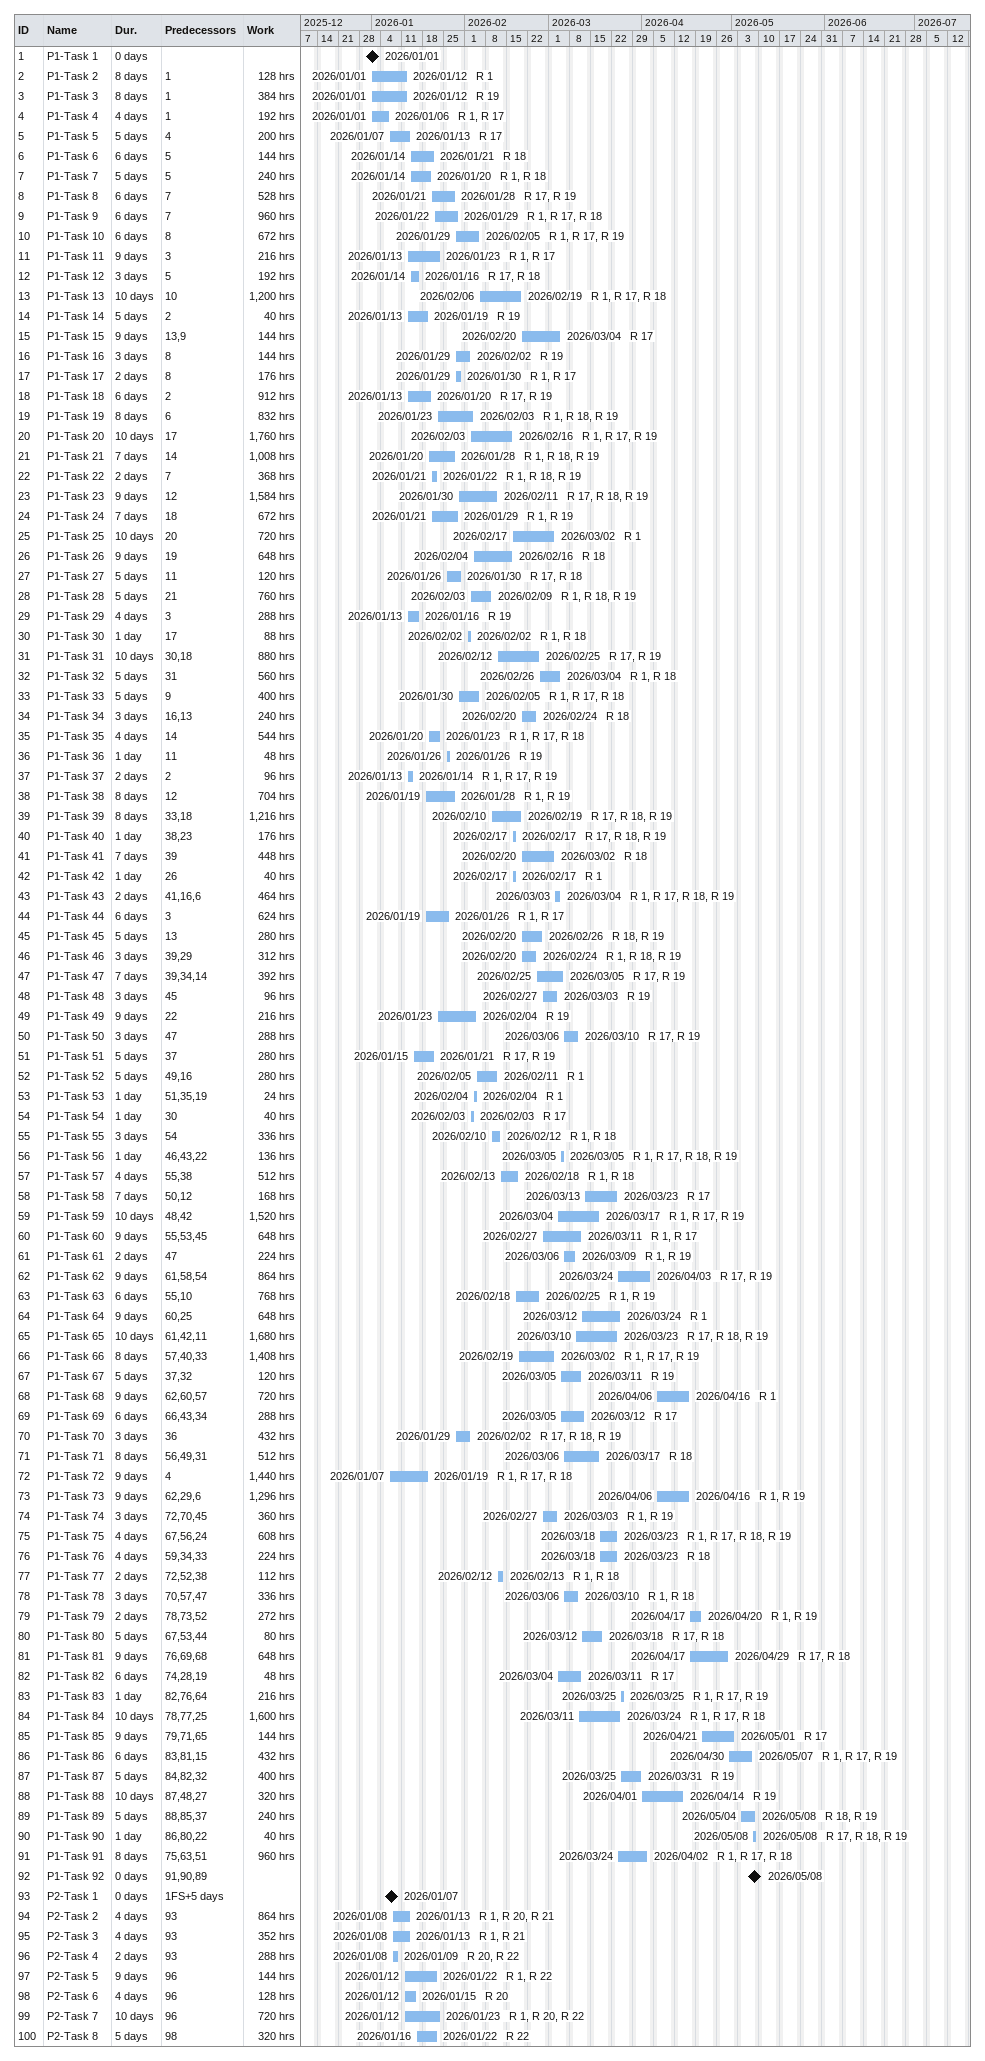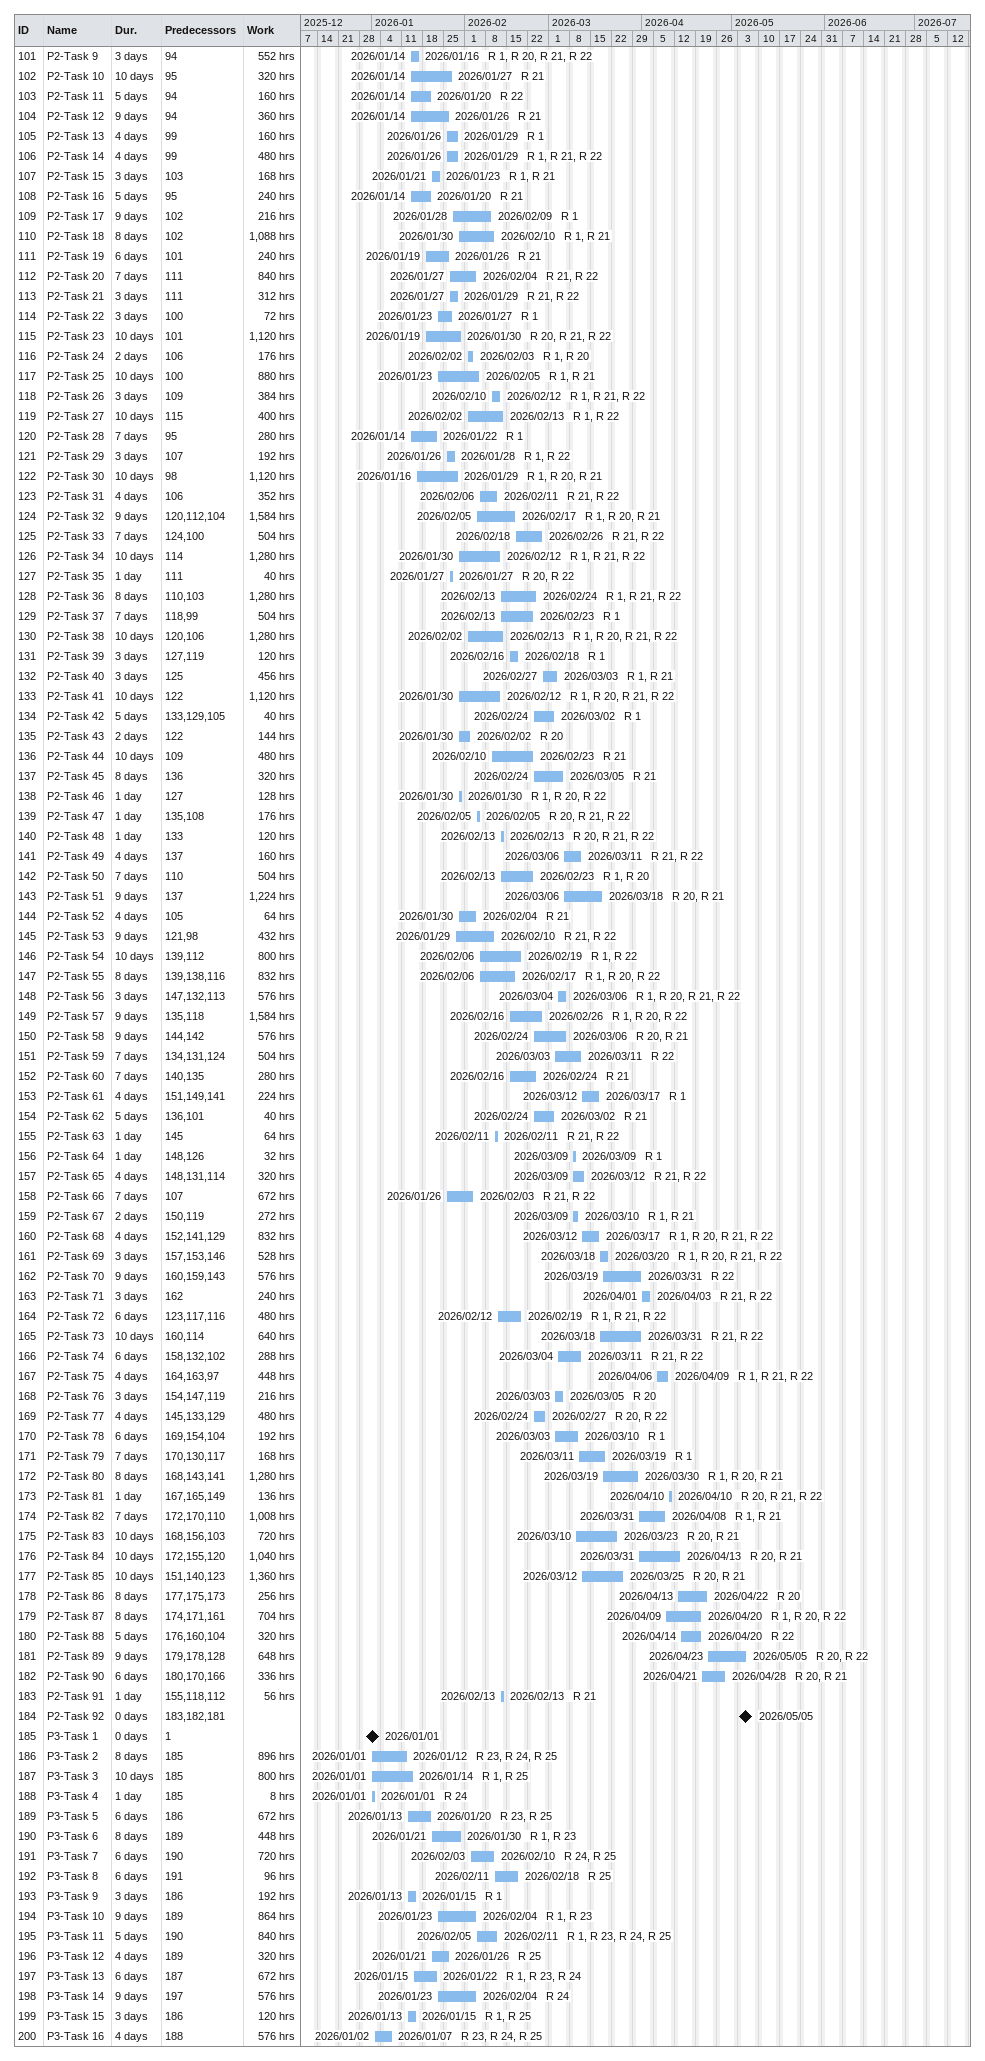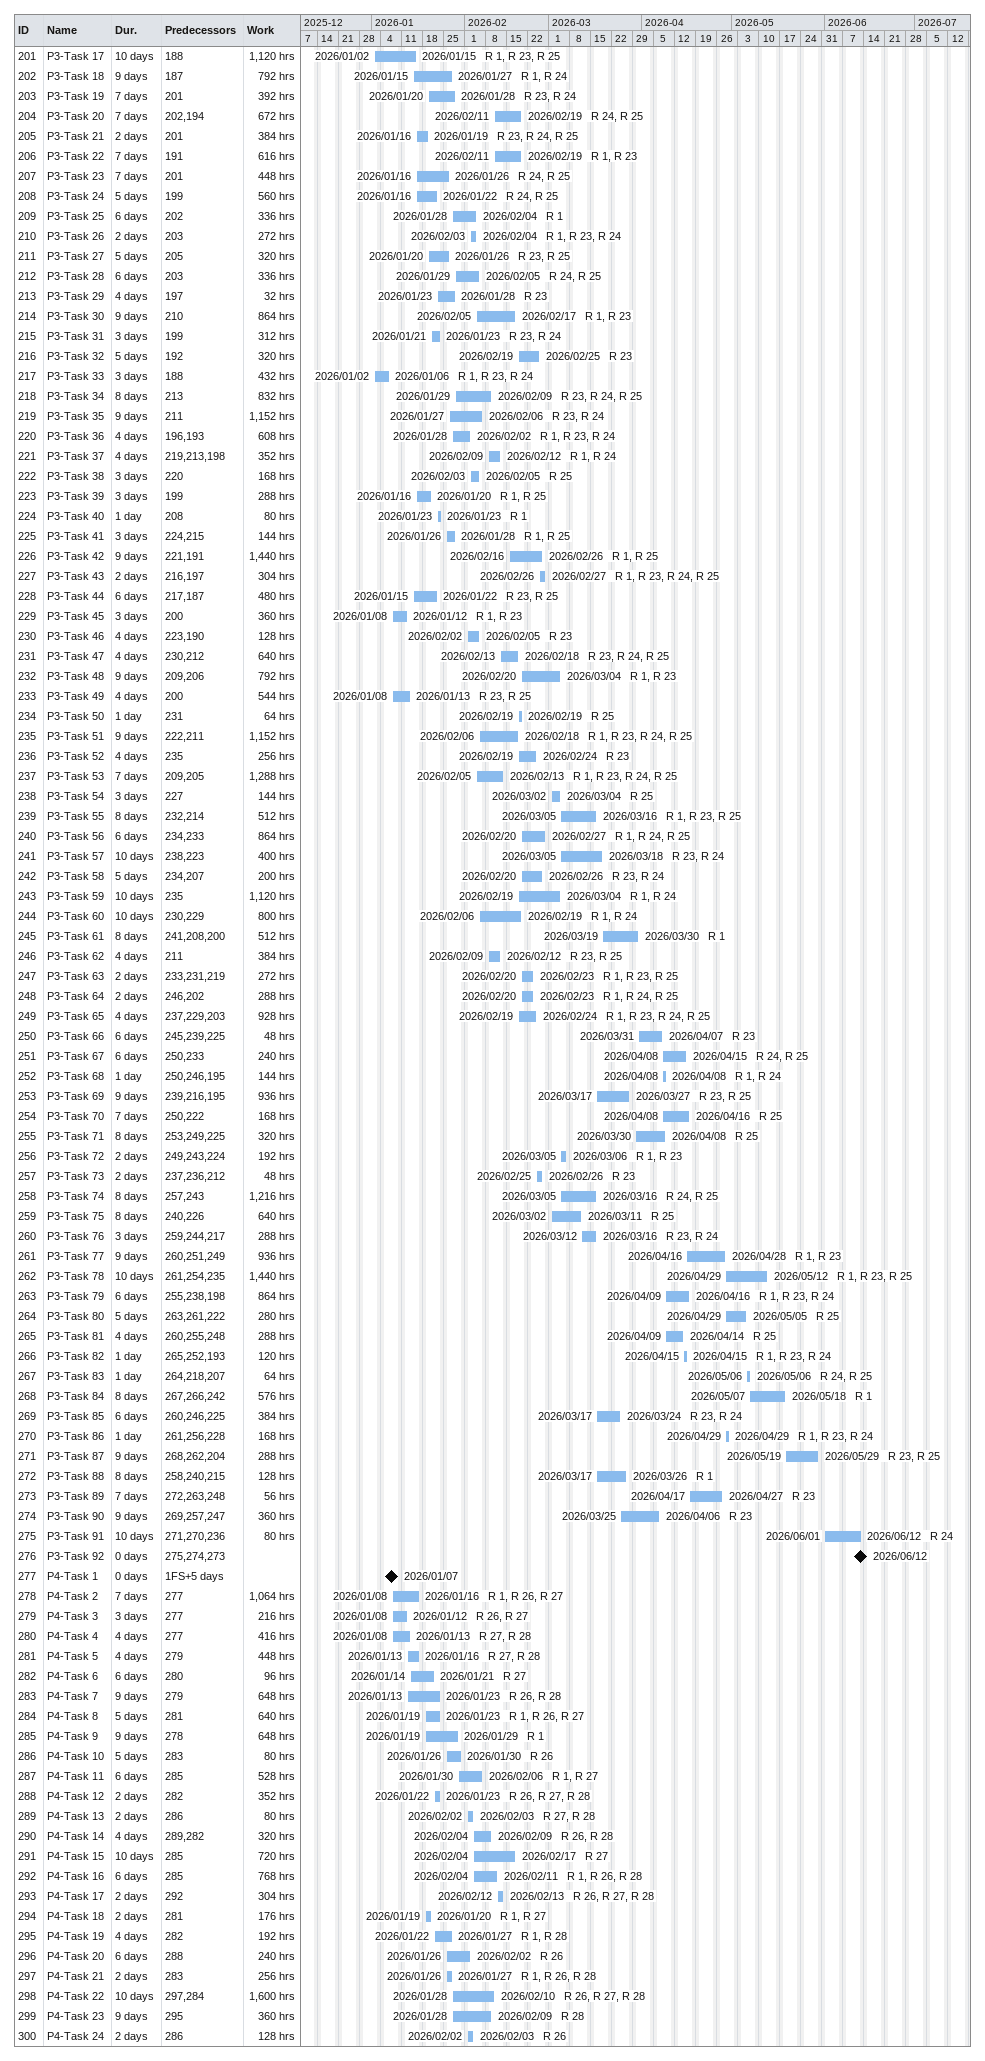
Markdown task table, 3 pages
| ID | Task | Duration | Start | Finish | Predecessors | Resources | Work (h) |
|---|---|---|---|---|---|---|---|
| 1 | P1-Task 1 | 0d | 2026-01-01 | 2026-01-01 |  |  |  |
| 2 | P1-Task 2 | 8d | 2026-01-01 | 2026-01-12 | 1 | R 1 | 128 |
| 3 | P1-Task 3 | 8d | 2026-01-01 | 2026-01-12 | 1 | R 19 | 384 |
| 4 | P1-Task 4 | 4d | 2026-01-01 | 2026-01-06 | 1 | R 1, R 17 | 192 |
| 5 | P1-Task 5 | 5d | 2026-01-07 | 2026-01-13 | 4 | R 17 | 200 |
| 6 | P1-Task 6 | 6d | 2026-01-14 | 2026-01-21 | 5 | R 18 | 144 |
| 7 | P1-Task 7 | 5d | 2026-01-14 | 2026-01-20 | 5 | R 1, R 18 | 240 |
| 8 | P1-Task 8 | 6d | 2026-01-21 | 2026-01-28 | 7 | R 17, R 19 | 528 |
| 9 | P1-Task 9 | 6d | 2026-01-22 | 2026-01-29 | 7 | R 1, R 17, R 18 | 960 |
| 10 | P1-Task 10 | 6d | 2026-01-29 | 2026-02-05 | 8 | R 1, R 17, R 19 | 672 |
| 11 | P1-Task 11 | 9d | 2026-01-13 | 2026-01-23 | 3 | R 1, R 17 | 216 |
| 12 | P1-Task 12 | 3d | 2026-01-14 | 2026-01-16 | 5 | R 17, R 18 | 192 |
| 13 | P1-Task 13 | 10d | 2026-02-06 | 2026-02-19 | 10 | R 1, R 17, R 18 | 1200 |
| 14 | P1-Task 14 | 5d | 2026-01-13 | 2026-01-19 | 2 | R 19 | 40 |
| 15 | P1-Task 15 | 9d | 2026-02-20 | 2026-03-04 | 13, 9 | R 17 | 144 |
| 16 | P1-Task 16 | 3d | 2026-01-29 | 2026-02-02 | 8 | R 19 | 144 |
| 17 | P1-Task 17 | 2d | 2026-01-29 | 2026-01-30 | 8 | R 1, R 17 | 176 |
| 18 | P1-Task 18 | 6d | 2026-01-13 | 2026-01-20 | 2 | R 17, R 19 | 912 |
| 19 | P1-Task 19 | 8d | 2026-01-23 | 2026-02-03 | 6 | R 1, R 18, R 19 | 832 |
| 20 | P1-Task 20 | 10d | 2026-02-03 | 2026-02-16 | 17 | R 1, R 17, R 19 | 1760 |
| 21 | P1-Task 21 | 7d | 2026-01-20 | 2026-01-28 | 14 | R 1, R 18, R 19 | 1008 |
| 22 | P1-Task 22 | 2d | 2026-01-21 | 2026-01-22 | 7 | R 1, R 18, R 19 | 368 |
| 23 | P1-Task 23 | 9d | 2026-01-30 | 2026-02-11 | 12 | R 17, R 18, R 19 | 1584 |
| 24 | P1-Task 24 | 7d | 2026-01-21 | 2026-01-29 | 18 | R 1, R 19 | 672 |
| 25 | P1-Task 25 | 10d | 2026-02-17 | 2026-03-02 | 20 | R 1 | 720 |
| 26 | P1-Task 26 | 9d | 2026-02-04 | 2026-02-16 | 19 | R 18 | 648 |
| 27 | P1-Task 27 | 5d | 2026-01-26 | 2026-01-30 | 11 | R 17, R 18 | 120 |
| 28 | P1-Task 28 | 5d | 2026-02-03 | 2026-02-09 | 21 | R 1, R 18, R 19 | 760 |
| 29 | P1-Task 29 | 4d | 2026-01-13 | 2026-01-16 | 3 | R 19 | 288 |
| 30 | P1-Task 30 | 1d | 2026-02-02 | 2026-02-02 | 17 | R 1, R 18 | 88 |
| 31 | P1-Task 31 | 10d | 2026-02-12 | 2026-02-25 | 30, 18 | R 17, R 19 | 880 |
| 32 | P1-Task 32 | 5d | 2026-02-26 | 2026-03-04 | 31 | R 1, R 18 | 560 |
| 33 | P1-Task 33 | 5d | 2026-01-30 | 2026-02-05 | 9 | R 1, R 17, R 18 | 400 |
| 34 | P1-Task 34 | 3d | 2026-02-20 | 2026-02-24 | 16, 13 | R 18 | 240 |
| 35 | P1-Task 35 | 4d | 2026-01-20 | 2026-01-23 | 14 | R 1, R 17, R 18 | 544 |
| 36 | P1-Task 36 | 1d | 2026-01-26 | 2026-01-26 | 11 | R 19 | 48 |
| 37 | P1-Task 37 | 2d | 2026-01-13 | 2026-01-14 | 2 | R 1, R 17, R 19 | 96 |
| 38 | P1-Task 38 | 8d | 2026-01-19 | 2026-01-28 | 12 | R 1, R 19 | 704 |
| 39 | P1-Task 39 | 8d | 2026-02-10 | 2026-02-19 | 33, 18 | R 17, R 18, R 19 | 1216 |
| 40 | P1-Task 40 | 1d | 2026-02-17 | 2026-02-17 | 38, 23 | R 17, R 18, R 19 | 176 |
| 41 | P1-Task 41 | 7d | 2026-02-20 | 2026-03-02 | 39 | R 18 | 448 |
| 42 | P1-Task 42 | 1d | 2026-02-17 | 2026-02-17 | 26 | R 1 | 40 |
| 43 | P1-Task 43 | 2d | 2026-03-03 | 2026-03-04 | 41, 16, 6 | R 1, R 17, R 18, R 19 | 464 |
| 44 | P1-Task 44 | 6d | 2026-01-19 | 2026-01-26 | 3 | R 1, R 17 | 624 |
| 45 | P1-Task 45 | 5d | 2026-02-20 | 2026-02-26 | 13 | R 18, R 19 | 280 |
| 46 | P1-Task 46 | 3d | 2026-02-20 | 2026-02-24 | 39, 29 | R 1, R 18, R 19 | 312 |
| 47 | P1-Task 47 | 7d | 2026-02-25 | 2026-03-05 | 39, 34, 14 | R 17, R 19 | 392 |
| 48 | P1-Task 48 | 3d | 2026-02-27 | 2026-03-03 | 45 | R 19 | 96 |
| 49 | P1-Task 49 | 9d | 2026-01-23 | 2026-02-04 | 22 | R 19 | 216 |
| 50 | P1-Task 50 | 3d | 2026-03-06 | 2026-03-10 | 47 | R 17, R 19 | 288 |
| 51 | P1-Task 51 | 5d | 2026-01-15 | 2026-01-21 | 37 | R 17, R 19 | 280 |
| 52 | P1-Task 52 | 5d | 2026-02-05 | 2026-02-11 | 49, 16 | R 1 | 280 |
| 53 | P1-Task 53 | 1d | 2026-02-04 | 2026-02-04 | 51, 35, 19 | R 1 | 24 |
| 54 | P1-Task 54 | 1d | 2026-02-03 | 2026-02-03 | 30 | R 17 | 40 |
| 55 | P1-Task 55 | 3d | 2026-02-10 | 2026-02-12 | 54 | R 1, R 18 | 336 |
| 56 | P1-Task 56 | 1d | 2026-03-05 | 2026-03-05 | 46, 43, 22 | R 1, R 17, R 18, R 19 | 136 |
| 57 | P1-Task 57 | 4d | 2026-02-13 | 2026-02-18 | 55, 38 | R 1, R 18 | 512 |
| 58 | P1-Task 58 | 7d | 2026-03-13 | 2026-03-23 | 50, 12 | R 17 | 168 |
| 59 | P1-Task 59 | 10d | 2026-03-04 | 2026-03-17 | 48, 42 | R 1, R 17, R 19 | 1520 |
| 60 | P1-Task 60 | 9d | 2026-02-27 | 2026-03-11 | 55, 53, 45 | R 1, R 17 | 648 |
| 61 | P1-Task 61 | 2d | 2026-03-06 | 2026-03-09 | 47 | R 1, R 19 | 224 |
| 62 | P1-Task 62 | 9d | 2026-03-24 | 2026-04-03 | 61, 58, 54 | R 17, R 19 | 864 |
| 63 | P1-Task 63 | 6d | 2026-02-18 | 2026-02-25 | 55, 10 | R 1, R 19 | 768 |
| 64 | P1-Task 64 | 9d | 2026-03-12 | 2026-03-24 | 60, 25 | R 1 | 648 |
| 65 | P1-Task 65 | 10d | 2026-03-10 | 2026-03-23 | 61, 42, 11 | R 17, R 18, R 19 | 1680 |
| 66 | P1-Task 66 | 8d | 2026-02-19 | 2026-03-02 | 57, 40, 33 | R 1, R 17, R 19 | 1408 |
| 67 | P1-Task 67 | 5d | 2026-03-05 | 2026-03-11 | 37, 32 | R 19 | 120 |
| 68 | P1-Task 68 | 9d | 2026-04-06 | 2026-04-16 | 62, 60, 57 | R 1 | 720 |
| 69 | P1-Task 69 | 6d | 2026-03-05 | 2026-03-12 | 66, 43, 34 | R 17 | 288 |
| 70 | P1-Task 70 | 3d | 2026-01-29 | 2026-02-02 | 36 | R 17, R 18, R 19 | 432 |
| 71 | P1-Task 71 | 8d | 2026-03-06 | 2026-03-17 | 56, 49, 31 | R 18 | 512 |
| 72 | P1-Task 72 | 9d | 2026-01-07 | 2026-01-19 | 4 | R 1, R 17, R 18 | 1440 |
| 73 | P1-Task 73 | 9d | 2026-04-06 | 2026-04-16 | 62, 29, 6 | R 1, R 19 | 1296 |
| 74 | P1-Task 74 | 3d | 2026-02-27 | 2026-03-03 | 72, 70, 45 | R 1, R 19 | 360 |
| 75 | P1-Task 75 | 4d | 2026-03-18 | 2026-03-23 | 67, 56, 24 | R 1, R 17, R 18, R 19 | 608 |
| 76 | P1-Task 76 | 4d | 2026-03-18 | 2026-03-23 | 59, 34, 33 | R 18 | 224 |
| 77 | P1-Task 77 | 2d | 2026-02-12 | 2026-02-13 | 72, 52, 38 | R 1, R 18 | 112 |
| 78 | P1-Task 78 | 3d | 2026-03-06 | 2026-03-10 | 70, 57, 47 | R 1, R 18 | 336 |
| 79 | P1-Task 79 | 2d | 2026-04-17 | 2026-04-20 | 78, 73, 52 | R 1, R 19 | 272 |
| 80 | P1-Task 80 | 5d | 2026-03-12 | 2026-03-18 | 67, 53, 44 | R 17, R 18 | 80 |
| 81 | P1-Task 81 | 9d | 2026-04-17 | 2026-04-29 | 76, 69, 68 | R 17, R 18 | 648 |
| 82 | P1-Task 82 | 6d | 2026-03-04 | 2026-03-11 | 74, 28, 19 | R 17 | 48 |
| 83 | P1-Task 83 | 1d | 2026-03-25 | 2026-03-25 | 82, 76, 64 | R 1, R 17, R 19 | 216 |
| 84 | P1-Task 84 | 10d | 2026-03-11 | 2026-03-24 | 78, 77, 25 | R 1, R 17, R 18 | 1600 |
| 85 | P1-Task 85 | 9d | 2026-04-21 | 2026-05-01 | 79, 71, 65 | R 17 | 144 |
| 86 | P1-Task 86 | 6d | 2026-04-30 | 2026-05-07 | 83, 81, 15 | R 1, R 17, R 19 | 432 |
| 87 | P1-Task 87 | 5d | 2026-03-25 | 2026-03-31 | 84, 82, 32 | R 19 | 400 |
| 88 | P1-Task 88 | 10d | 2026-04-01 | 2026-04-14 | 87, 48, 27 | R 19 | 320 |
| 89 | P1-Task 89 | 5d | 2026-05-04 | 2026-05-08 | 88, 85, 37 | R 18, R 19 | 240 |
| 90 | P1-Task 90 | 1d | 2026-05-08 | 2026-05-08 | 86, 80, 22 | R 17, R 18, R 19 | 40 |
| 91 | P1-Task 91 | 8d | 2026-03-24 | 2026-04-02 | 75, 63, 51 | R 1, R 17, R 18 | 960 |
| 92 | P1-Task 92 | 0d | 2026-05-08 | 2026-05-08 | 91, 90, 89 |  |  |
| 93 | P2-Task 1 | 0d | 2026-01-07 | 2026-01-07 | 1FS+5d |  |  |
| 94 | P2-Task 2 | 4d | 2026-01-08 | 2026-01-13 | 93 | R 1, R 20, R 21 | 864 |
| 95 | P2-Task 3 | 4d | 2026-01-08 | 2026-01-13 | 93 | R 1, R 21 | 352 |
| 96 | P2-Task 4 | 2d | 2026-01-08 | 2026-01-09 | 93 | R 20, R 22 | 288 |
| 97 | P2-Task 5 | 9d | 2026-01-12 | 2026-01-22 | 96 | R 1, R 22 | 144 |
| 98 | P2-Task 6 | 4d | 2026-01-12 | 2026-01-15 | 96 | R 20 | 128 |
| 99 | P2-Task 7 | 10d | 2026-01-12 | 2026-01-23 | 96 | R 1, R 20, R 22 | 720 |
| 100 | P2-Task 8 | 5d | 2026-01-16 | 2026-01-22 | 98 | R 22 | 320 |
| 101 | P2-Task 9 | 3d | 2026-01-14 | 2026-01-16 | 94 | R 1, R 20, R 21, R 22 | 552 |
| 102 | P2-Task 10 | 10d | 2026-01-14 | 2026-01-27 | 95 | R 21 | 320 |
| 103 | P2-Task 11 | 5d | 2026-01-14 | 2026-01-20 | 94 | R 22 | 160 |
| 104 | P2-Task 12 | 9d | 2026-01-14 | 2026-01-26 | 94 | R 21 | 360 |
| 105 | P2-Task 13 | 4d | 2026-01-26 | 2026-01-29 | 99 | R 1 | 160 |
| 106 | P2-Task 14 | 4d | 2026-01-26 | 2026-01-29 | 99 | R 1, R 21, R 22 | 480 |
| 107 | P2-Task 15 | 3d | 2026-01-21 | 2026-01-23 | 103 | R 1, R 21 | 168 |
| 108 | P2-Task 16 | 5d | 2026-01-14 | 2026-01-20 | 95 | R 21 | 240 |
| 109 | P2-Task 17 | 9d | 2026-01-28 | 2026-02-09 | 102 | R 1 | 216 |
| 110 | P2-Task 18 | 8d | 2026-01-30 | 2026-02-10 | 102 | R 1, R 21 | 1088 |
| 111 | P2-Task 19 | 6d | 2026-01-19 | 2026-01-26 | 101 | R 21 | 240 |
| 112 | P2-Task 20 | 7d | 2026-01-27 | 2026-02-04 | 111 | R 21, R 22 | 840 |
| 113 | P2-Task 21 | 3d | 2026-01-27 | 2026-01-29 | 111 | R 21, R 22 | 312 |
| 114 | P2-Task 22 | 3d | 2026-01-23 | 2026-01-27 | 100 | R 1 | 72 |
| 115 | P2-Task 23 | 10d | 2026-01-19 | 2026-01-30 | 101 | R 20, R 21, R 22 | 1120 |
| 116 | P2-Task 24 | 2d | 2026-02-02 | 2026-02-03 | 106 | R 1, R 20 | 176 |
| 117 | P2-Task 25 | 10d | 2026-01-23 | 2026-02-05 | 100 | R 1, R 21 | 880 |
| 118 | P2-Task 26 | 3d | 2026-02-10 | 2026-02-12 | 109 | R 1, R 21, R 22 | 384 |
| 119 | P2-Task 27 | 10d | 2026-02-02 | 2026-02-13 | 115 | R 1, R 22 | 400 |
| 120 | P2-Task 28 | 7d | 2026-01-14 | 2026-01-22 | 95 | R 1 | 280 |
| 121 | P2-Task 29 | 3d | 2026-01-26 | 2026-01-28 | 107 | R 1, R 22 | 192 |
| 122 | P2-Task 30 | 10d | 2026-01-16 | 2026-01-29 | 98 | R 1, R 20, R 21 | 1120 |
| 123 | P2-Task 31 | 4d | 2026-02-06 | 2026-02-11 | 106 | R 21, R 22 | 352 |
| 124 | P2-Task 32 | 9d | 2026-02-05 | 2026-02-17 | 120, 112, 104 | R 1, R 20, R 21 | 1584 |
| 125 | P2-Task 33 | 7d | 2026-02-18 | 2026-02-26 | 124, 100 | R 21, R 22 | 504 |
| 126 | P2-Task 34 | 10d | 2026-01-30 | 2026-02-12 | 114 | R 1, R 21, R 22 | 1280 |
| 127 | P2-Task 35 | 1d | 2026-01-27 | 2026-01-27 | 111 | R 20, R 22 | 40 |
| 128 | P2-Task 36 | 8d | 2026-02-13 | 2026-02-24 | 110, 103 | R 1, R 21, R 22 | 1280 |
| 129 | P2-Task 37 | 7d | 2026-02-13 | 2026-02-23 | 118, 99 | R 1 | 504 |
| 130 | P2-Task 38 | 10d | 2026-02-02 | 2026-02-13 | 120, 106 | R 1, R 20, R 21, R 22 | 1280 |
| 131 | P2-Task 39 | 3d | 2026-02-16 | 2026-02-18 | 127, 119 | R 1 | 120 |
| 132 | P2-Task 40 | 3d | 2026-02-27 | 2026-03-03 | 125 | R 1, R 21 | 456 |
| 133 | P2-Task 41 | 10d | 2026-01-30 | 2026-02-12 | 122 | R 1, R 20, R 21, R 22 | 1120 |
| 134 | P2-Task 42 | 5d | 2026-02-24 | 2026-03-02 | 133, 129, 105 | R 1 | 40 |
| 135 | P2-Task 43 | 2d | 2026-01-30 | 2026-02-02 | 122 | R 20 | 144 |
| 136 | P2-Task 44 | 10d | 2026-02-10 | 2026-02-23 | 109 | R 21 | 480 |
| 137 | P2-Task 45 | 8d | 2026-02-24 | 2026-03-05 | 136 | R 21 | 320 |
| 138 | P2-Task 46 | 1d | 2026-01-30 | 2026-01-30 | 127 | R 1, R 20, R 22 | 128 |
| 139 | P2-Task 47 | 1d | 2026-02-05 | 2026-02-05 | 135, 108 | R 20, R 21, R 22 | 176 |
| 140 | P2-Task 48 | 1d | 2026-02-13 | 2026-02-13 | 133 | R 20, R 21, R 22 | 120 |
| 141 | P2-Task 49 | 4d | 2026-03-06 | 2026-03-11 | 137 | R 21, R 22 | 160 |
| 142 | P2-Task 50 | 7d | 2026-02-13 | 2026-02-23 | 110 | R 1, R 20 | 504 |
| 143 | P2-Task 51 | 9d | 2026-03-06 | 2026-03-18 | 137 | R 20, R 21 | 1224 |
| 144 | P2-Task 52 | 4d | 2026-01-30 | 2026-02-04 | 105 | R 21 | 64 |
| 145 | P2-Task 53 | 9d | 2026-01-29 | 2026-02-10 | 121, 98 | R 21, R 22 | 432 |
| 146 | P2-Task 54 | 10d | 2026-02-06 | 2026-02-19 | 139, 112 | R 1, R 22 | 800 |
| 147 | P2-Task 55 | 8d | 2026-02-06 | 2026-02-17 | 139, 138, 116 | R 1, R 20, R 22 | 832 |
| 148 | P2-Task 56 | 3d | 2026-03-04 | 2026-03-06 | 147, 132, 113 | R 1, R 20, R 21, R 22 | 576 |
| 149 | P2-Task 57 | 9d | 2026-02-16 | 2026-02-26 | 135, 118 | R 1, R 20, R 22 | 1584 |
| 150 | P2-Task 58 | 9d | 2026-02-24 | 2026-03-06 | 144, 142 | R 20, R 21 | 576 |
| 151 | P2-Task 59 | 7d | 2026-03-03 | 2026-03-11 | 134, 131, 124 | R 22 | 504 |
| 152 | P2-Task 60 | 7d | 2026-02-16 | 2026-02-24 | 140, 135 | R 21 | 280 |
| 153 | P2-Task 61 | 4d | 2026-03-12 | 2026-03-17 | 151, 149, 141 | R 1 | 224 |
| 154 | P2-Task 62 | 5d | 2026-02-24 | 2026-03-02 | 136, 101 | R 21 | 40 |
| 155 | P2-Task 63 | 1d | 2026-02-11 | 2026-02-11 | 145 | R 21, R 22 | 64 |
| 156 | P2-Task 64 | 1d | 2026-03-09 | 2026-03-09 | 148, 126 | R 1 | 32 |
| 157 | P2-Task 65 | 4d | 2026-03-09 | 2026-03-12 | 148, 131, 114 | R 21, R 22 | 320 |
| 158 | P2-Task 66 | 7d | 2026-01-26 | 2026-02-03 | 107 | R 21, R 22 | 672 |
| 159 | P2-Task 67 | 2d | 2026-03-09 | 2026-03-10 | 150, 119 | R 1, R 21 | 272 |
| 160 | P2-Task 68 | 4d | 2026-03-12 | 2026-03-17 | 152, 141, 129 | R 1, R 20, R 21, R 22 | 832 |
| 161 | P2-Task 69 | 3d | 2026-03-18 | 2026-03-20 | 157, 153, 146 | R 1, R 20, R 21, R 22 | 528 |
| 162 | P2-Task 70 | 9d | 2026-03-19 | 2026-03-31 | 160, 159, 143 | R 22 | 576 |
| 163 | P2-Task 71 | 3d | 2026-04-01 | 2026-04-03 | 162 | R 21, R 22 | 240 |
| 164 | P2-Task 72 | 6d | 2026-02-12 | 2026-02-19 | 123, 117, 116 | R 1, R 21, R 22 | 480 |
| 165 | P2-Task 73 | 10d | 2026-03-18 | 2026-03-31 | 160, 114 | R 21, R 22 | 640 |
| 166 | P2-Task 74 | 6d | 2026-03-04 | 2026-03-11 | 158, 132, 102 | R 21, R 22 | 288 |
| 167 | P2-Task 75 | 4d | 2026-04-06 | 2026-04-09 | 164, 163, 97 | R 1, R 21, R 22 | 448 |
| 168 | P2-Task 76 | 3d | 2026-03-03 | 2026-03-05 | 154, 147, 119 | R 20 | 216 |
| 169 | P2-Task 77 | 4d | 2026-02-24 | 2026-02-27 | 145, 133, 129 | R 20, R 22 | 480 |
| 170 | P2-Task 78 | 6d | 2026-03-03 | 2026-03-10 | 169, 154, 104 | R 1 | 192 |
| 171 | P2-Task 79 | 7d | 2026-03-11 | 2026-03-19 | 170, 130, 117 | R 1 | 168 |
| 172 | P2-Task 80 | 8d | 2026-03-19 | 2026-03-30 | 168, 143, 141 | R 1, R 20, R 21 | 1280 |
| 173 | P2-Task 81 | 1d | 2026-04-10 | 2026-04-10 | 167, 165, 149 | R 20, R 21, R 22 | 136 |
| 174 | P2-Task 82 | 7d | 2026-03-31 | 2026-04-08 | 172, 170, 110 | R 1, R 21 | 1008 |
| 175 | P2-Task 83 | 10d | 2026-03-10 | 2026-03-23 | 168, 156, 103 | R 20, R 21 | 720 |
| 176 | P2-Task 84 | 10d | 2026-03-31 | 2026-04-13 | 172, 155, 120 | R 20, R 21 | 1040 |
| 177 | P2-Task 85 | 10d | 2026-03-12 | 2026-03-25 | 151, 140, 123 | R 20, R 21 | 1360 |
| 178 | P2-Task 86 | 8d | 2026-04-13 | 2026-04-22 | 177, 175, 173 | R 20 | 256 |
| 179 | P2-Task 87 | 8d | 2026-04-09 | 2026-04-20 | 174, 171, 161 | R 1, R 20, R 22 | 704 |
| 180 | P2-Task 88 | 5d | 2026-04-14 | 2026-04-20 | 176, 160, 104 | R 22 | 320 |
| 181 | P2-Task 89 | 9d | 2026-04-23 | 2026-05-05 | 179, 178, 128 | R 20, R 22 | 648 |
| 182 | P2-Task 90 | 6d | 2026-04-21 | 2026-04-28 | 180, 170, 166 | R 20, R 21 | 336 |
| 183 | P2-Task 91 | 1d | 2026-02-13 | 2026-02-13 | 155, 118, 112 | R 21 | 56 |
| 184 | P2-Task 92 | 0d | 2026-05-05 | 2026-05-05 | 183, 182, 181 |  |  |
| 185 | P3-Task 1 | 0d | 2026-01-01 | 2026-01-01 | 1 |  |  |
| 186 | P3-Task 2 | 8d | 2026-01-01 | 2026-01-12 | 185 | R 23, R 24, R 25 | 896 |
| 187 | P3-Task 3 | 10d | 2026-01-01 | 2026-01-14 | 185 | R 1, R 25 | 800 |
| 188 | P3-Task 4 | 1d | 2026-01-01 | 2026-01-01 | 185 | R 24 | 8 |
| 189 | P3-Task 5 | 6d | 2026-01-13 | 2026-01-20 | 186 | R 23, R 25 | 672 |
| 190 | P3-Task 6 | 8d | 2026-01-21 | 2026-01-30 | 189 | R 1, R 23 | 448 |
| 191 | P3-Task 7 | 6d | 2026-02-03 | 2026-02-10 | 190 | R 24, R 25 | 720 |
| 192 | P3-Task 8 | 6d | 2026-02-11 | 2026-02-18 | 191 | R 25 | 96 |
| 193 | P3-Task 9 | 3d | 2026-01-13 | 2026-01-15 | 186 | R 1 | 192 |
| 194 | P3-Task 10 | 9d | 2026-01-23 | 2026-02-04 | 189 | R 1, R 23 | 864 |
| 195 | P3-Task 11 | 5d | 2026-02-05 | 2026-02-11 | 190 | R 1, R 23, R 24, R 25 | 840 |
| 196 | P3-Task 12 | 4d | 2026-01-21 | 2026-01-26 | 189 | R 25 | 320 |
| 197 | P3-Task 13 | 6d | 2026-01-15 | 2026-01-22 | 187 | R 1, R 23, R 24 | 672 |
| 198 | P3-Task 14 | 9d | 2026-01-23 | 2026-02-04 | 197 | R 24 | 576 |
| 199 | P3-Task 15 | 3d | 2026-01-13 | 2026-01-15 | 186 | R 1, R 25 | 120 |
| 200 | P3-Task 16 | 4d | 2026-01-02 | 2026-01-07 | 188 | R 23, R 24, R 25 | 576 |
| 201 | P3-Task 17 | 10d | 2026-01-02 | 2026-01-15 | 188 | R 1, R 23, R 25 | 1120 |
| 202 | P3-Task 18 | 9d | 2026-01-15 | 2026-01-27 | 187 | R 1, R 24 | 792 |
| 203 | P3-Task 19 | 7d | 2026-01-20 | 2026-01-28 | 201 | R 23, R 24 | 392 |
| 204 | P3-Task 20 | 7d | 2026-02-11 | 2026-02-19 | 202, 194 | R 24, R 25 | 672 |
| 205 | P3-Task 21 | 2d | 2026-01-16 | 2026-01-19 | 201 | R 23, R 24, R 25 | 384 |
| 206 | P3-Task 22 | 7d | 2026-02-11 | 2026-02-19 | 191 | R 1, R 23 | 616 |
| 207 | P3-Task 23 | 7d | 2026-01-16 | 2026-01-26 | 201 | R 24, R 25 | 448 |
| 208 | P3-Task 24 | 5d | 2026-01-16 | 2026-01-22 | 199 | R 24, R 25 | 560 |
| 209 | P3-Task 25 | 6d | 2026-01-28 | 2026-02-04 | 202 | R 1 | 336 |
| 210 | P3-Task 26 | 2d | 2026-02-03 | 2026-02-04 | 203 | R 1, R 23, R 24 | 272 |
| 211 | P3-Task 27 | 5d | 2026-01-20 | 2026-01-26 | 205 | R 23, R 25 | 320 |
| 212 | P3-Task 28 | 6d | 2026-01-29 | 2026-02-05 | 203 | R 24, R 25 | 336 |
| 213 | P3-Task 29 | 4d | 2026-01-23 | 2026-01-28 | 197 | R 23 | 32 |
| 214 | P3-Task 30 | 9d | 2026-02-05 | 2026-02-17 | 210 | R 1, R 23 | 864 |
| 215 | P3-Task 31 | 3d | 2026-01-21 | 2026-01-23 | 199 | R 23, R 24 | 312 |
| 216 | P3-Task 32 | 5d | 2026-02-19 | 2026-02-25 | 192 | R 23 | 320 |
| 217 | P3-Task 33 | 3d | 2026-01-02 | 2026-01-06 | 188 | R 1, R 23, R 24 | 432 |
| 218 | P3-Task 34 | 8d | 2026-01-29 | 2026-02-09 | 213 | R 23, R 24, R 25 | 832 |
| 219 | P3-Task 35 | 9d | 2026-01-27 | 2026-02-06 | 211 | R 23, R 24 | 1152 |
| 220 | P3-Task 36 | 4d | 2026-01-28 | 2026-02-02 | 196, 193 | R 1, R 23, R 24 | 608 |
| 221 | P3-Task 37 | 4d | 2026-02-09 | 2026-02-12 | 219, 213, 198 | R 1, R 24 | 352 |
| 222 | P3-Task 38 | 3d | 2026-02-03 | 2026-02-05 | 220 | R 25 | 168 |
| 223 | P3-Task 39 | 3d | 2026-01-16 | 2026-01-20 | 199 | R 1, R 25 | 288 |
| 224 | P3-Task 40 | 1d | 2026-01-23 | 2026-01-23 | 208 | R 1 | 80 |
| 225 | P3-Task 41 | 3d | 2026-01-26 | 2026-01-28 | 224, 215 | R 1, R 25 | 144 |
| 226 | P3-Task 42 | 9d | 2026-02-16 | 2026-02-26 | 221, 191 | R 1, R 25 | 1440 |
| 227 | P3-Task 43 | 2d | 2026-02-26 | 2026-02-27 | 216, 197 | R 1, R 23, R 24, R 25 | 304 |
| 228 | P3-Task 44 | 6d | 2026-01-15 | 2026-01-22 | 217, 187 | R 23, R 25 | 480 |
| 229 | P3-Task 45 | 3d | 2026-01-08 | 2026-01-12 | 200 | R 1, R 23 | 360 |
| 230 | P3-Task 46 | 4d | 2026-02-02 | 2026-02-05 | 223, 190 | R 23 | 128 |
| 231 | P3-Task 47 | 4d | 2026-02-13 | 2026-02-18 | 230, 212 | R 23, R 24, R 25 | 640 |
| 232 | P3-Task 48 | 9d | 2026-02-20 | 2026-03-04 | 209, 206 | R 1, R 23 | 792 |
| 233 | P3-Task 49 | 4d | 2026-01-08 | 2026-01-13 | 200 | R 23, R 25 | 544 |
| 234 | P3-Task 50 | 1d | 2026-02-19 | 2026-02-19 | 231 | R 25 | 64 |
| 235 | P3-Task 51 | 9d | 2026-02-06 | 2026-02-18 | 222, 211 | R 1, R 23, R 24, R 25 | 1152 |
| 236 | P3-Task 52 | 4d | 2026-02-19 | 2026-02-24 | 235 | R 23 | 256 |
| 237 | P3-Task 53 | 7d | 2026-02-05 | 2026-02-13 | 209, 205 | R 1, R 23, R 24, R 25 | 1288 |
| 238 | P3-Task 54 | 3d | 2026-03-02 | 2026-03-04 | 227 | R 25 | 144 |
| 239 | P3-Task 55 | 8d | 2026-03-05 | 2026-03-16 | 232, 214 | R 1, R 23, R 25 | 512 |
| 240 | P3-Task 56 | 6d | 2026-02-20 | 2026-02-27 | 234, 233 | R 1, R 24, R 25 | 864 |
| 241 | P3-Task 57 | 10d | 2026-03-05 | 2026-03-18 | 238, 223 | R 23, R 24 | 400 |
| 242 | P3-Task 58 | 5d | 2026-02-20 | 2026-02-26 | 234, 207 | R 23, R 24 | 200 |
| 243 | P3-Task 59 | 10d | 2026-02-19 | 2026-03-04 | 235 | R 1, R 24 | 1120 |
| 244 | P3-Task 60 | 10d | 2026-02-06 | 2026-02-19 | 230, 229 | R 1, R 24 | 800 |
| 245 | P3-Task 61 | 8d | 2026-03-19 | 2026-03-30 | 241, 208, 200 | R 1 | 512 |
| 246 | P3-Task 62 | 4d | 2026-02-09 | 2026-02-12 | 211 | R 23, R 25 | 384 |
| 247 | P3-Task 63 | 2d | 2026-02-20 | 2026-02-23 | 233, 231, 219 | R 1, R 23, R 25 | 272 |
| 248 | P3-Task 64 | 2d | 2026-02-20 | 2026-02-23 | 246, 202 | R 1, R 24, R 25 | 288 |
| 249 | P3-Task 65 | 4d | 2026-02-19 | 2026-02-24 | 237, 229, 203 | R 1, R 23, R 24, R 25 | 928 |
| 250 | P3-Task 66 | 6d | 2026-03-31 | 2026-04-07 | 245, 239, 225 | R 23 | 48 |
| 251 | P3-Task 67 | 6d | 2026-04-08 | 2026-04-15 | 250, 233 | R 24, R 25 | 240 |
| 252 | P3-Task 68 | 1d | 2026-04-08 | 2026-04-08 | 250, 246, 195 | R 1, R 24 | 144 |
| 253 | P3-Task 69 | 9d | 2026-03-17 | 2026-03-27 | 239, 216, 195 | R 23, R 25 | 936 |
| 254 | P3-Task 70 | 7d | 2026-04-08 | 2026-04-16 | 250, 222 | R 25 | 168 |
| 255 | P3-Task 71 | 8d | 2026-03-30 | 2026-04-08 | 253, 249, 225 | R 25 | 320 |
| 256 | P3-Task 72 | 2d | 2026-03-05 | 2026-03-06 | 249, 243, 224 | R 1, R 23 | 192 |
| 257 | P3-Task 73 | 2d | 2026-02-25 | 2026-02-26 | 237, 236, 212 | R 23 | 48 |
| 258 | P3-Task 74 | 8d | 2026-03-05 | 2026-03-16 | 257, 243 | R 24, R 25 | 1216 |
| 259 | P3-Task 75 | 8d | 2026-03-02 | 2026-03-11 | 240, 226 | R 25 | 640 |
| 260 | P3-Task 76 | 3d | 2026-03-12 | 2026-03-16 | 259, 244, 217 | R 23, R 24 | 288 |
| 261 | P3-Task 77 | 9d | 2026-04-16 | 2026-04-28 | 260, 251, 249 | R 1, R 23 | 936 |
| 262 | P3-Task 78 | 10d | 2026-04-29 | 2026-05-12 | 261, 254, 235 | R 1, R 23, R 25 | 1440 |
| 263 | P3-Task 79 | 6d | 2026-04-09 | 2026-04-16 | 255, 238, 198 | R 1, R 23, R 24 | 864 |
| 264 | P3-Task 80 | 5d | 2026-04-29 | 2026-05-05 | 263, 261, 222 | R 25 | 280 |
| 265 | P3-Task 81 | 4d | 2026-04-09 | 2026-04-14 | 260, 255, 248 | R 25 | 288 |
| 266 | P3-Task 82 | 1d | 2026-04-15 | 2026-04-15 | 265, 252, 193 | R 1, R 23, R 24 | 120 |
| 267 | P3-Task 83 | 1d | 2026-05-06 | 2026-05-06 | 264, 218, 207 | R 24, R 25 | 64 |
| 268 | P3-Task 84 | 8d | 2026-05-07 | 2026-05-18 | 267, 266, 242 | R 1 | 576 |
| 269 | P3-Task 85 | 6d | 2026-03-17 | 2026-03-24 | 260, 246, 225 | R 23, R 24 | 384 |
| 270 | P3-Task 86 | 1d | 2026-04-29 | 2026-04-29 | 261, 256, 228 | R 1, R 23, R 24 | 168 |
| 271 | P3-Task 87 | 9d | 2026-05-19 | 2026-05-29 | 268, 262, 204 | R 23, R 25 | 288 |
| 272 | P3-Task 88 | 8d | 2026-03-17 | 2026-03-26 | 258, 240, 215 | R 1 | 128 |
| 273 | P3-Task 89 | 7d | 2026-04-17 | 2026-04-27 | 272, 263, 248 | R 23 | 56 |
| 274 | P3-Task 90 | 9d | 2026-03-25 | 2026-04-06 | 269, 257, 247 | R 23 | 360 |
| 275 | P3-Task 91 | 10d | 2026-06-01 | 2026-06-12 | 271, 270, 236 | R 24 | 80 |
| 276 | P3-Task 92 | 0d | 2026-06-12 | 2026-06-12 | 275, 274, 273 |  |  |
| 277 | P4-Task 1 | 0d | 2026-01-07 | 2026-01-07 | 1FS+5d |  |  |
| 278 | P4-Task 2 | 7d | 2026-01-08 | 2026-01-16 | 277 | R 1, R 26, R 27 | 1064 |
| 279 | P4-Task 3 | 3d | 2026-01-08 | 2026-01-12 | 277 | R 26, R 27 | 216 |
| 280 | P4-Task 4 | 4d | 2026-01-08 | 2026-01-13 | 277 | R 27, R 28 | 416 |
| 281 | P4-Task 5 | 4d | 2026-01-13 | 2026-01-16 | 279 | R 27, R 28 | 448 |
| 282 | P4-Task 6 | 6d | 2026-01-14 | 2026-01-21 | 280 | R 27 | 96 |
| 283 | P4-Task 7 | 9d | 2026-01-13 | 2026-01-23 | 279 | R 26, R 28 | 648 |
| 284 | P4-Task 8 | 5d | 2026-01-19 | 2026-01-23 | 281 | R 1, R 26, R 27 | 640 |
| 285 | P4-Task 9 | 9d | 2026-01-19 | 2026-01-29 | 278 | R 1 | 648 |
| 286 | P4-Task 10 | 5d | 2026-01-26 | 2026-01-30 | 283 | R 26 | 80 |
| 287 | P4-Task 11 | 6d | 2026-01-30 | 2026-02-06 | 285 | R 1, R 27 | 528 |
| 288 | P4-Task 12 | 2d | 2026-01-22 | 2026-01-23 | 282 | R 26, R 27, R 28 | 352 |
| 289 | P4-Task 13 | 2d | 2026-02-02 | 2026-02-03 | 286 | R 27, R 28 | 80 |
| 290 | P4-Task 14 | 4d | 2026-02-04 | 2026-02-09 | 289, 282 | R 26, R 28 | 320 |
| 291 | P4-Task 15 | 10d | 2026-02-04 | 2026-02-17 | 285 | R 27 | 720 |
| 292 | P4-Task 16 | 6d | 2026-02-04 | 2026-02-11 | 285 | R 1, R 26, R 28 | 768 |
| 293 | P4-Task 17 | 2d | 2026-02-12 | 2026-02-13 | 292 | R 26, R 27, R 28 | 304 |
| 294 | P4-Task 18 | 2d | 2026-01-19 | 2026-01-20 | 281 | R 1, R 27 | 176 |
| 295 | P4-Task 19 | 4d | 2026-01-22 | 2026-01-27 | 282 | R 1, R 28 | 192 |
| 296 | P4-Task 20 | 6d | 2026-01-26 | 2026-02-02 | 288 | R 26 | 240 |
| 297 | P4-Task 21 | 2d | 2026-01-26 | 2026-01-27 | 283 | R 1, R 26, R 28 | 256 |
| 298 | P4-Task 22 | 10d | 2026-01-28 | 2026-02-10 | 297, 284 | R 26, R 27, R 28 | 1600 |
| 299 | P4-Task 23 | 9d | 2026-01-28 | 2026-02-09 | 295 | R 28 | 360 |
| 300 | P4-Task 24 | 2d | 2026-02-02 | 2026-02-03 | 286 | R 26 | 128 |
